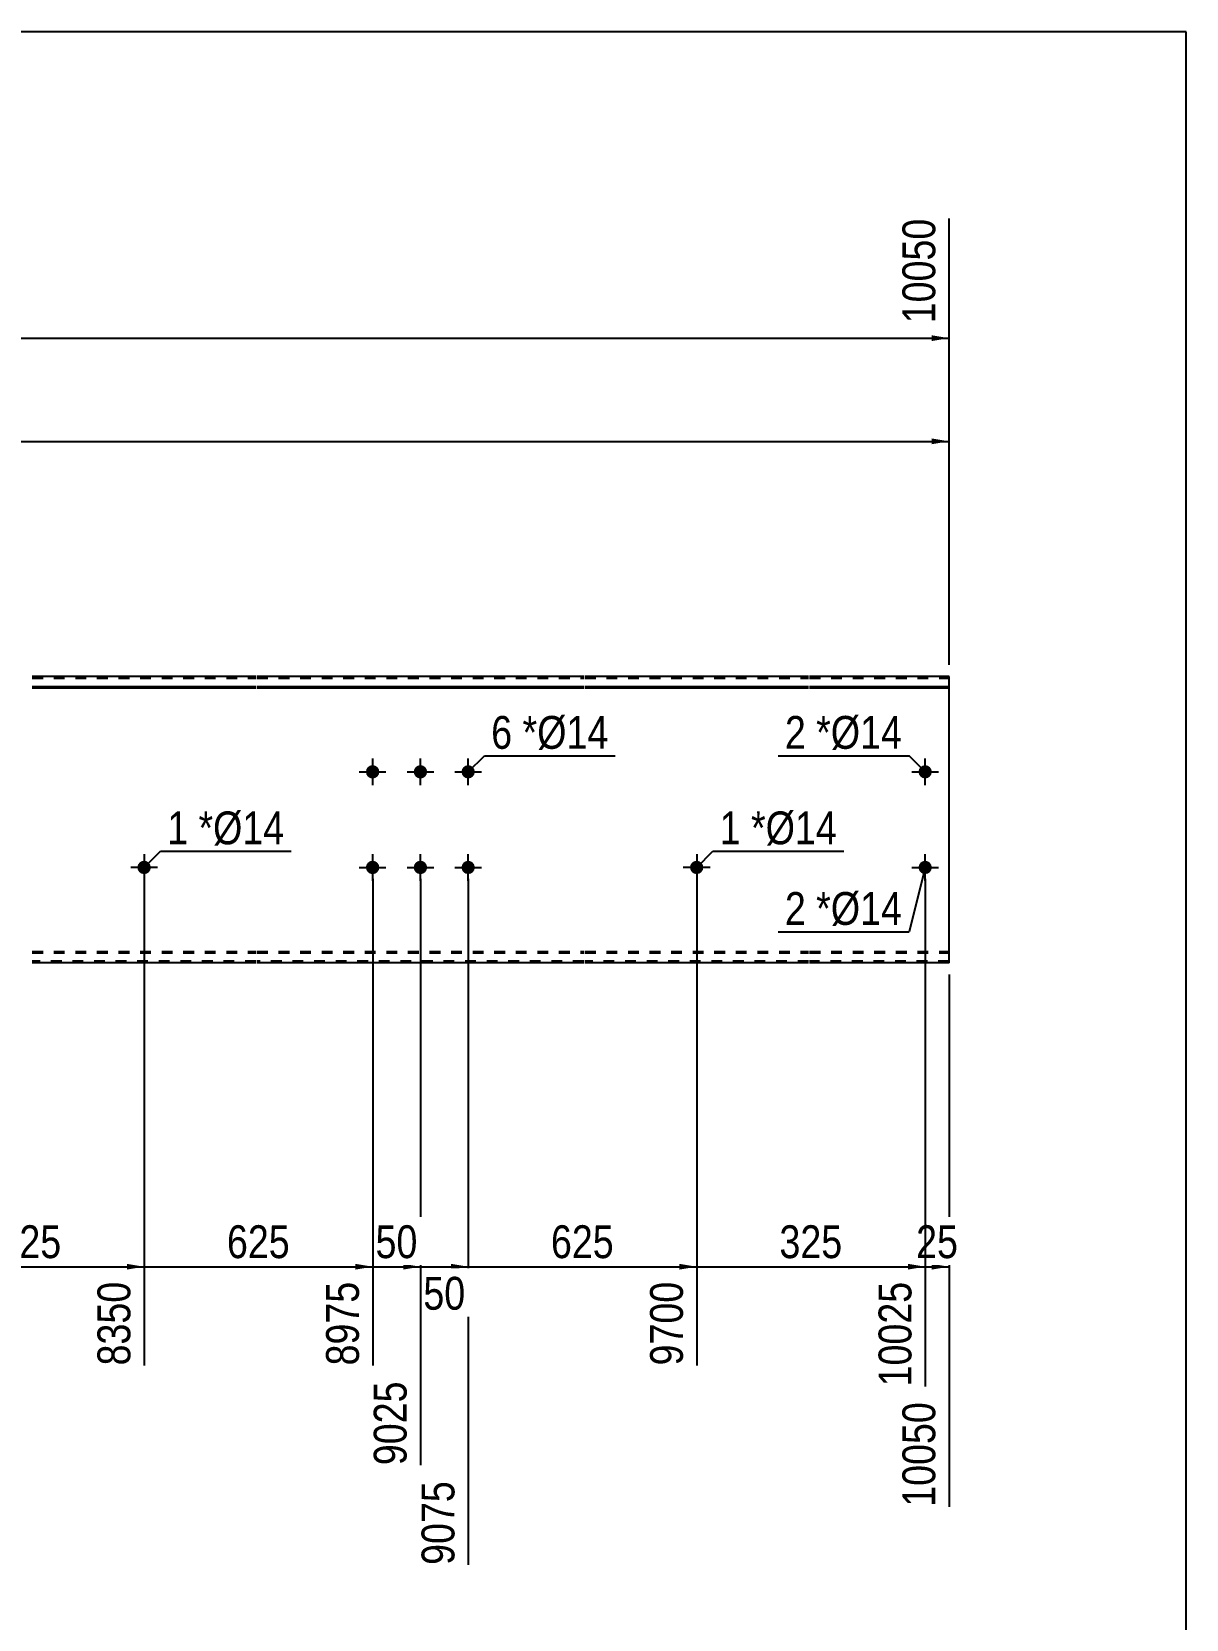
# Model space of a CAD drawing. Header units: millimetres. Extents: x -24 to 379, y -208 to 69.
# Drawn here: x 278 to 378.7, y -69.8 to 68.7 of the extents above; entities that cross this region are included whole.
import ezdxf

# ---------------------------------------------------------------- set-up
doc = ezdxf.new("R2010")
doc.units = ezdxf.units.MM
doc.linetypes.add('DXK_LINE_DOT1', pattern=[1.8814, 0.9407, -0.9407])
doc.styles.add('Arial Narrow', font='ARIALN.TTF', dxfattribs={"height": 0.2})

# ---------------------------------------------------------------- blocks, each defined once
blk = doc.blocks.new('Unknown-628700685-1200')
at = {"color": 5, "linetype": 'Continuous'}
for p, q in [((378.73, 68.73), (-21.27, 68.73)), ((378.73, -208.27), (378.73, 68.73))]:
    blk.add_line(p, q, dxfattribs=at)
blk = doc.blocks.new('Bolt-628700685-1261 - 1220')
at = {"linetype": 'Continuous'}
blk.add_hatch(color=3, dxfattribs=at).paths.add_polyline_path([(336.61, -4.17, -1), (335.45, -4.17, -1)])
at = {"color": 3, "linetype": 'Continuous'}
for p, q in [((336.03, -3), (336.03, -5.33)), ((337.2, -4.17), (334.86, -4.17))]:
    blk.add_line(p, q, dxfattribs=at)
blk = doc.blocks.new('Bolt-628700685-1266 - 1220')
at = {"linetype": 'Continuous'}
blk.add_hatch(color=3, dxfattribs=at).paths.add_polyline_path([(288.42, -4.17, -1), (287.25, -4.17, -1)])
at = {"color": 3, "linetype": 'Continuous'}
for p, q in [((287.83, -3), (287.83, -5.33)), ((289, -4.17), (286.67, -4.17))]:
    blk.add_line(p, q, dxfattribs=at)
blk = doc.blocks.new('Part-628700685-1373 - 1220')
at = {"color": 2, "linetype": 'Continuous'}
for p, q in [((297.58, 12.5), (278.08, 12.5)), ((326.18, 12.5), (297.68, 12.5)), ((345.78, 12.5), (326.28, 12.5)), ((358.04, 12.5), (345.88, 12.5)), ((358.04, -12.5), (358.04, 12.5)), ((278.08, 11.62), (297.58, 11.62)), ((278.08, 11.51), (297.58, 11.51)), ((297.68, 11.62), (326.18, 11.62)), ((297.68, 11.51), (326.18, 11.51)), ((326.28, 11.62), (345.78, 11.62)), ((326.28, 11.51), (345.78, 11.51)), ((345.88, 11.62), (358.04, 11.62)), ((345.88, 11.51), (358.04, 11.51)), ((297.58, -12.5), (278.08, -12.5)), ((326.18, -12.5), (297.68, -12.5)), ((345.78, -12.5), (326.28, -12.5)), ((358.04, -12.5), (345.88, -12.5))]:
    blk.add_line(p, q, dxfattribs=at)
at = {"color": 7, "linetype": 'DXK_LINE_DOT1'}
for p, q in [((278.08, 12.35), (297.58, 12.35)), ((297.68, 12.35), (326.18, 12.35)), ((326.28, 12.35), (345.78, 12.35)), ((345.88, 12.35), (358.04, 12.35)), ((278.08, -11.51), (297.58, -11.51)), ((278.08, -11.62), (297.58, -11.62)), ((297.58, -12.35), (278.08, -12.35)), ((297.68, -11.51), (326.18, -11.51)), ((297.68, -11.62), (326.18, -11.62)), ((326.18, -12.35), (297.68, -12.35)), ((326.28, -11.51), (345.78, -11.51)), ((326.28, -11.62), (345.78, -11.62)), ((345.78, -12.35), (326.28, -12.35)), ((345.88, -11.51), (358.04, -11.51)), ((345.88, -11.62), (358.04, -11.62)), ((358.04, -12.35), (345.88, -12.35))]:
    blk.add_line(p, q, dxfattribs=at)
blk = doc.blocks.new('Bolt-628700685-1309 - 1220')
at = {"linetype": 'Continuous'}
for points in [[(307.18, 4.17, -1), (308.35, 4.17, -1)], [(311.35, 4.17, -1), (312.52, 4.17, -1)], [(315.52, 4.17, -1), (316.68, 4.17, -1)], [(307.18, -4.17, -1), (308.35, -4.17, -1)], [(311.35, -4.17, -1), (312.52, -4.17, -1)], [(315.52, -4.17, -1), (316.68, -4.17, -1)]]:
    blk.add_hatch(color=3, dxfattribs=at).paths.add_polyline_path(points)
at = {"color": 3, "linetype": 'Continuous'}
for p, q in [((306.6, 4.17), (308.93, 4.17)), ((307.77, 3), (307.77, 5.33)), ((310.77, 4.17), (313.1, 4.17)), ((311.93, 3), (311.93, 5.33)), ((314.93, 4.17), (317.27, 4.17)), ((316.1, 3), (316.1, 5.33)), ((307.77, -5.33), (307.77, -3)), ((311.93, -5.33), (311.93, -3)), ((316.1, -5.33), (316.1, -3)), ((306.6, -4.17), (308.93, -4.17)), ((310.77, -4.17), (313.1, -4.17)), ((314.93, -4.17), (317.27, -4.17))]:
    blk.add_line(p, q, dxfattribs=at)
blk = doc.blocks.new('Bolt-628700685-1314 - 1220')
at = {"linetype": 'Continuous'}
for points in [[(267.32, 4.17, -1), (268.49, 4.17, -1)], [(355.38, 4.17, -1), (356.54, 4.17, -1)]]:
    blk.add_hatch(color=3, dxfattribs=at).paths.add_polyline_path(points)
at = {"color": 3, "linetype": 'Continuous'}
for p, q in [((266.74, 4.17), (269.07, 4.17)), ((267.9, 3), (267.9, 5.33)), ((354.79, 4.17), (357.13, 4.17)), ((355.96, 3), (355.96, 5.33))]:
    blk.add_line(p, q, dxfattribs=at)
blk = doc.blocks.new('Bolt-628700685-1342 - 1220')
at = {"linetype": 'Continuous'}
for points in [[(267.32, -4.17, -1), (268.49, -4.17, -1)], [(355.38, -4.17, -1), (356.54, -4.17, -1)]]:
    blk.add_hatch(color=3, dxfattribs=at).paths.add_polyline_path(points)
at = {"color": 3, "linetype": 'Continuous'}
for p, q in [((267.9, -5.33), (267.9, -3)), ((355.96, -5.33), (355.96, -3)), ((266.74, -4.17), (269.07, -4.17)), ((354.79, -4.17), (357.13, -4.17))]:
    blk.add_line(p, q, dxfattribs=at)
blk = doc.blocks.new('StraightDimension-628700685-2960 - 1220')
at = {"linetype": 'Continuous'}
blk.add_hatch(color=7, dxfattribs=at).paths.add_polyline_path([(334.53, -38.75), (336.03, -39), (334.53, -39.25)])
at = {"color": 7, "linetype": 'Continuous'}
for p, q in [((316.1, -5.17), (316.1, -65.01)), ((336.03, -5.17), (336.03, -47.61)), ((316.1, -39), (336.03, -39))]:
    blk.add_line(p, q, dxfattribs=at)
at = {"color": 0}
blk.add_wipeout([(329.41, -38.85), (329.41, -34.65), (322.72, -34.65), (322.72, -38.85)], dxfattribs=at)
at = {"color": 0, "linetype": 'Continuous'}
blk.add_wipeout([(335.43, -39.7), (331.23, -39.7), (331.23, -48.21), (335.43, -48.21)], dxfattribs=at)
at = {"color": 3, "style": 'Arial Narrow'}
blk.add_text('625', height=2.863, dxfattribs=at).set_placement((323.32, -38.25))
at = {"color": 3, "linetype": 'Continuous', "style": 'Arial Narrow'}
blk.add_text('9700', height=2.863, rotation=90.0002, dxfattribs=at).set_placement((334.83, -47.61))
blk = doc.blocks.new('StraightDimension-628700685-2961 - 1220')
at = {"linetype": 'Continuous'}
blk.add_hatch(color=7, dxfattribs=at).paths.add_polyline_path([(314.6, -38.75), (316.1, -39), (314.6, -39.25)])
at = {"color": 7, "linetype": 'Continuous'}
for p, q in [((311.93, -5.17), (311.93, -56.31)), ((316.1, -5.17), (316.1, -65.01)), ((311.93, -39), (316.1, -39))]:
    blk.add_line(p, q, dxfattribs=at)
at = {"color": 0}
blk.add_wipeout([(316.44, -43.35), (316.44, -39.15), (311.59, -39.15), (311.59, -43.35)], dxfattribs=at)
at = {"color": 0, "linetype": 'Continuous'}
blk.add_wipeout([(315.5, -57.1), (311.3, -57.1), (311.3, -65.61), (315.5, -65.61)], dxfattribs=at)
at = {"color": 3, "style": 'Arial Narrow'}
blk.add_text('50', height=2.863, dxfattribs=at).set_placement((312.19, -42.75))
at = {"color": 3, "linetype": 'Continuous', "style": 'Arial Narrow'}
blk.add_text('9075', height=2.863, rotation=90.0002, dxfattribs=at).set_placement((314.9, -65.01))
blk = doc.blocks.new('StraightDimension-628700685-1417 - 1220')
at = {"linetype": 'Continuous'}
blk.add_hatch(color=7, dxfattribs=at).paths.add_polyline_path([(356.54, 33.25), (358.04, 33), (356.54, 32.75)])
at = {"color": 7, "linetype": 'Continuous'}
for p, q in [((358.04, 13.5), (358.04, 35.25)), ((0, 33), (358.04, 33))]:
    blk.add_line(p, q, dxfattribs=at)
blk = doc.blocks.new('StraightDimension-628700685-1491 - 1220')
at = {"linetype": 'Continuous'}
blk.add_hatch(color=7, dxfattribs=at).paths.add_polyline_path([(356.54, 42.25), (358.04, 42), (356.54, 41.75)])
at = {"color": 7, "linetype": 'Continuous'}
for p, q in [((358.04, 13.5), (358.04, 52.44)), ((166.6, 5.17), (166.6, 50.61)), ((166.6, 42), (358.04, 42))]:
    blk.add_line(p, q, dxfattribs=at)
at = {"color": 0, "linetype": 'Continuous'}
blk.add_wipeout([(357.44, 53.04), (353.24, 53.04), (353.24, 42.7), (357.44, 42.7)], dxfattribs=at)
at = {"color": 0}
blk.add_wipeout([(266.58, 42.15), (266.58, 46.35), (258.07, 46.35), (258.07, 42.15)], dxfattribs=at)
at = {"color": 3, "linetype": 'Continuous', "style": 'Arial Narrow'}
blk.add_text('10050', height=2.863, rotation=90.0002, dxfattribs=at).set_placement((356.84, 43.3))
at = {"color": 3, "style": 'Arial Narrow'}
blk.add_text('5025', height=2.863, dxfattribs=at).set_placement((258.67, 42.75))
blk = doc.blocks.new('StraightDimension-628700685-2958 - 1220')
at = {"linetype": 'Continuous'}
blk.add_hatch(color=7, dxfattribs=at).paths.add_polyline_path([(356.54, -38.75), (358.04, -39), (356.54, -39.25)])
at = {"color": 7, "linetype": 'Continuous'}
for p, q in [((355.96, -5.17), (355.96, -49.44)), ((358.04, -13.5), (358.04, -59.94)), ((355.96, -39), (358.04, -39))]:
    blk.add_line(p, q, dxfattribs=at)
at = {"color": 0}
blk.add_wipeout([(359.43, -38.85), (359.43, -34.65), (354.57, -34.65), (354.57, -38.85)], dxfattribs=at)
at = {"color": 0, "linetype": 'Continuous'}
blk.add_wipeout([(357.44, -50.2), (353.24, -50.2), (353.24, -60.54), (357.44, -60.54)], dxfattribs=at)
at = {"color": 3, "style": 'Arial Narrow'}
blk.add_text('25', height=2.863, dxfattribs=at).set_placement((355.17, -38.25))
at = {"color": 3, "linetype": 'Continuous', "style": 'Arial Narrow'}
blk.add_text('10050', height=2.863, rotation=90.0002, dxfattribs=at).set_placement((356.84, -59.94))
blk = doc.blocks.new('StraightDimension-628700685-2959 - 1220')
at = {"linetype": 'Continuous'}
blk.add_hatch(color=7, dxfattribs=at).paths.add_polyline_path([(354.46, -38.75), (355.96, -39), (354.46, -39.25)])
at = {"color": 7, "linetype": 'Continuous'}
for p, q in [((336.03, -5.17), (336.03, -47.61)), ((355.96, -5.17), (355.96, -49.44)), ((336.03, -39), (355.96, -39))]:
    blk.add_line(p, q, dxfattribs=at)
at = {"color": 0}
blk.add_wipeout([(349.34, -38.85), (349.34, -34.65), (342.65, -34.65), (342.65, -38.85)], dxfattribs=at)
at = {"color": 0, "linetype": 'Continuous'}
blk.add_wipeout([(355.36, -39.7), (351.16, -39.7), (351.16, -50.04), (355.36, -50.04)], dxfattribs=at)
at = {"color": 3, "style": 'Arial Narrow'}
blk.add_text('325', height=2.863, dxfattribs=at).set_placement((343.25, -38.25))
at = {"color": 3, "linetype": 'Continuous', "style": 'Arial Narrow'}
blk.add_text('10025', height=2.863, rotation=90.0002, dxfattribs=at).set_placement((354.76, -49.44))
blk = doc.blocks.new('StraightDimension-628700685-2962 - 1220')
at = {"linetype": 'Continuous'}
blk.add_hatch(color=7, dxfattribs=at).paths.add_polyline_path([(310.43, -38.75), (311.93, -39), (310.43, -39.25)])
at = {"color": 7, "linetype": 'Continuous'}
for p, q in [((307.77, -5.17), (307.77, -47.61)), ((311.93, -5.17), (311.93, -56.31)), ((307.77, -39), (311.93, -39))]:
    blk.add_line(p, q, dxfattribs=at)
at = {"color": 0}
blk.add_wipeout([(312.28, -38.85), (312.28, -34.65), (307.42, -34.65), (307.42, -38.85)], dxfattribs=at)
at = {"color": 0, "linetype": 'Continuous'}
blk.add_wipeout([(311.33, -48.4), (307.13, -48.4), (307.13, -56.91), (311.33, -56.91)], dxfattribs=at)
at = {"color": 3, "style": 'Arial Narrow'}
blk.add_text('50', height=2.863, dxfattribs=at).set_placement((308.02, -38.25))
at = {"color": 3, "linetype": 'Continuous', "style": 'Arial Narrow'}
blk.add_text('9025', height=2.863, rotation=90.0002, dxfattribs=at).set_placement((310.73, -56.31))
blk = doc.blocks.new('StraightDimension-628700685-2963 - 1220')
at = {"linetype": 'Continuous'}
blk.add_hatch(color=7, dxfattribs=at).paths.add_polyline_path([(306.27, -38.75), (307.77, -39), (306.27, -39.25)])
at = {"color": 7, "linetype": 'Continuous'}
for p, q in [((287.83, -5.17), (287.83, -47.61)), ((307.77, -5.17), (307.77, -47.61)), ((287.83, -39), (307.77, -39))]:
    blk.add_line(p, q, dxfattribs=at)
at = {"color": 0}
blk.add_wipeout([(301.14, -38.85), (301.14, -34.65), (294.46, -34.65), (294.46, -38.85)], dxfattribs=at)
at = {"color": 0, "linetype": 'Continuous'}
blk.add_wipeout([(307.17, -39.7), (302.97, -39.7), (302.97, -48.21), (307.17, -48.21)], dxfattribs=at)
at = {"color": 3, "style": 'Arial Narrow'}
blk.add_text('625', height=2.863, dxfattribs=at).set_placement((295.06, -38.25))
at = {"color": 3, "linetype": 'Continuous', "style": 'Arial Narrow'}
blk.add_text('8975', height=2.863, rotation=90.0002, dxfattribs=at).set_placement((306.57, -47.61))
blk = doc.blocks.new('StraightDimension-628700685-2964 - 1220')
at = {"linetype": 'Continuous'}
blk.add_hatch(color=7, dxfattribs=at).paths.add_polyline_path([(286.33, -38.75), (287.83, -39), (286.33, -39.25)])
at = {"color": 7, "linetype": 'Continuous'}
for p, q in [((267.9, -5.17), (267.9, -47.61)), ((287.83, -5.17), (287.83, -47.61)), ((267.9, -39), (287.83, -39))]:
    blk.add_line(p, q, dxfattribs=at)
at = {"color": 0}
blk.add_wipeout([(281.21, -38.85), (281.21, -34.65), (274.53, -34.65), (274.53, -38.85)], dxfattribs=at)
at = {"color": 0, "linetype": 'Continuous'}
blk.add_wipeout([(287.23, -39.7), (283.03, -39.7), (283.03, -48.21), (287.23, -48.21)], dxfattribs=at)
at = {"color": 3, "style": 'Arial Narrow'}
blk.add_text('325', height=2.863, dxfattribs=at).set_placement((275.13, -38.25))
at = {"color": 3, "linetype": 'Continuous', "style": 'Arial Narrow'}
blk.add_text('8350', height=2.863, rotation=90.0002, dxfattribs=at).set_placement((286.63, -47.61))
blk = doc.blocks.new('Mark-628700685-1256 - 1220')
at = {"color": 0}
for points in [[(339.87, -2.15), (339.87, 0.85), (338.04, 0.85), (338.04, -2.15)], [(342.05, -2.15), (342.05, 0.85), (340.77, 0.85), (340.77, -2.15)]]:
    blk.add_wipeout(points, dxfattribs=at)
for points in [[(339.87, -2.15), (339.87, 0.85), (338.04, 0.85), (338.04, -2.15)], [(342.05, -2.15), (342.05, 0.85), (340.77, 0.85), (340.77, -2.15)]]:
    blk.add_wipeout(points, dxfattribs=at)
at = {"color": 7, "linetype": 'Continuous'}
blk.add_line((336.03, -4.17), (337.44, -2.75), dxfattribs=at)
at = {"color": 3, "style": 'Arial Narrow'}
blk.add_text('1', height=2.86, dxfattribs=at).set_placement((338.04, -2.15))
at = {"color": 0}
blk.add_wipeout([(348.26, -2.15), (348.26, 0.85), (342.05, 0.85), (342.05, -2.15)], dxfattribs=at)
blk.add_wipeout([(348.26, -2.15), (348.26, 0.85), (342.05, 0.85), (342.05, -2.15)], dxfattribs=at)
at = {"color": 7, "linetype": 'Continuous'}
blk.add_line((337.44, -2.75), (348.86, -2.75), dxfattribs=at)
at = {"color": 3, "style": 'Arial Narrow'}
for s, height, p in [('*', 2.86, (340.77, -2.15)), ('Ø14', 2.863, (342.05, -2.15))]:
    blk.add_text(s, height=height, dxfattribs=at).set_placement(p)
blk = doc.blocks.new('Mark-628700685-1262 - 1220')
at = {"color": 0}
for points in [[(291.68, -2.15), (291.68, 0.85), (289.85, 0.85), (289.85, -2.15)], [(293.85, -2.15), (293.85, 0.85), (292.58, 0.85), (292.58, -2.15)]]:
    blk.add_wipeout(points, dxfattribs=at)
for points in [[(291.68, -2.15), (291.68, 0.85), (289.85, 0.85), (289.85, -2.15)], [(293.85, -2.15), (293.85, 0.85), (292.58, 0.85), (292.58, -2.15)]]:
    blk.add_wipeout(points, dxfattribs=at)
at = {"color": 7, "linetype": 'Continuous'}
blk.add_line((287.83, -4.17), (289.25, -2.75), dxfattribs=at)
at = {"color": 3, "style": 'Arial Narrow'}
blk.add_text('1', height=2.86, dxfattribs=at).set_placement((289.85, -2.15))
at = {"color": 0}
blk.add_wipeout([(300.07, -2.15), (300.07, 0.85), (293.85, 0.85), (293.85, -2.15)], dxfattribs=at)
blk.add_wipeout([(300.07, -2.15), (300.07, 0.85), (293.85, 0.85), (293.85, -2.15)], dxfattribs=at)
at = {"color": 7, "linetype": 'Continuous'}
blk.add_line((289.25, -2.75), (300.67, -2.75), dxfattribs=at)
at = {"color": 3, "style": 'Arial Narrow'}
for s, height, p in [('*', 2.86, (292.58, -2.15)), ('Ø14', 2.863, (293.85, -2.15))]:
    blk.add_text(s, height=height, dxfattribs=at).set_placement(p)
blk = doc.blocks.new('Mark-628700685-1305 - 1220')
at = {"color": 0}
for points in [[(319.94, 6.18), (319.94, 9.18), (318.11, 9.18), (318.11, 6.18)], [(322.12, 6.18), (322.12, 9.18), (320.84, 9.18), (320.84, 6.18)]]:
    blk.add_wipeout(points, dxfattribs=at)
for points in [[(319.94, 6.18), (319.94, 9.18), (318.11, 9.18), (318.11, 6.18)], [(322.12, 6.18), (322.12, 9.18), (320.84, 9.18), (320.84, 6.18)]]:
    blk.add_wipeout(points, dxfattribs=at)
at = {"color": 7, "linetype": 'Continuous'}
blk.add_line((316.1, 4.17), (317.51, 5.58), dxfattribs=at)
at = {"color": 3, "style": 'Arial Narrow'}
blk.add_text('6', height=2.86, dxfattribs=at).set_placement((318.11, 6.18))
at = {"color": 0}
blk.add_wipeout([(328.33, 6.18), (328.33, 9.18), (322.12, 9.18), (322.12, 6.18)], dxfattribs=at)
blk.add_wipeout([(328.33, 6.18), (328.33, 9.18), (322.12, 9.18), (322.12, 6.18)], dxfattribs=at)
at = {"color": 7, "linetype": 'Continuous'}
blk.add_line((317.51, 5.58), (328.93, 5.58), dxfattribs=at)
at = {"color": 3, "style": 'Arial Narrow'}
for s, height, p in [('*', 2.86, (320.84, 6.18)), ('Ø14', 2.863, (322.12, 6.18))]:
    blk.add_text(s, height=height, dxfattribs=at).set_placement(p)
blk = doc.blocks.new('Mark-628700685-1310 - 1220')
at = {"color": 0}
for points in [[(345.55, 6.18), (345.55, 9.18), (343.73, 9.18), (343.73, 6.18)], [(347.73, 6.18), (347.73, 9.18), (346.45, 9.18), (346.45, 6.18)]]:
    blk.add_wipeout(points, dxfattribs=at)
for points in [[(345.55, 6.18), (345.55, 9.18), (343.73, 9.18), (343.73, 6.18)], [(347.73, 6.18), (347.73, 9.18), (346.45, 9.18), (346.45, 6.18)]]:
    blk.add_wipeout(points, dxfattribs=at)
at = {"color": 3, "style": 'Arial Narrow'}
blk.add_text('2', height=2.86, dxfattribs=at).set_placement((343.73, 6.18))
at = {"color": 0}
blk.add_wipeout([(353.95, 6.18), (353.95, 9.18), (347.73, 9.18), (347.73, 6.18)], dxfattribs=at)
blk.add_wipeout([(353.95, 6.18), (353.95, 9.18), (347.73, 9.18), (347.73, 6.18)], dxfattribs=at)
at = {"color": 7, "linetype": 'Continuous'}
for p in [(343.13, 5.58), (355.96, 4.17)]:
    blk.add_line(p, (354.55, 5.58), dxfattribs=at)
at = {"color": 3, "style": 'Arial Narrow'}
for s, height, p in [('*', 2.86, (346.45, 6.18)), ('Ø14', 2.863, (347.73, 6.18))]:
    blk.add_text(s, height=height, dxfattribs=at).set_placement(p)
blk = doc.blocks.new('Mark-628700685-1338 - 1220')
at = {"color": 0}
for points in [[(345.55, -9.18), (345.55, -6.18), (343.73, -6.18), (343.73, -9.18)], [(347.73, -9.18), (347.73, -6.18), (346.45, -6.18), (346.45, -9.18)]]:
    blk.add_wipeout(points, dxfattribs=at)
for points in [[(345.55, -9.18), (345.55, -6.18), (343.73, -6.18), (343.73, -9.18)], [(347.73, -9.18), (347.73, -6.18), (346.45, -6.18), (346.45, -9.18)]]:
    blk.add_wipeout(points, dxfattribs=at)
at = {"color": 3, "style": 'Arial Narrow'}
blk.add_text('2', height=2.86, dxfattribs=at).set_placement((343.73, -9.18))
at = {"color": 0}
blk.add_wipeout([(353.95, -9.18), (353.95, -6.18), (347.73, -6.18), (347.73, -9.18)], dxfattribs=at)
blk.add_wipeout([(353.95, -9.18), (353.95, -6.18), (347.73, -6.18), (347.73, -9.18)], dxfattribs=at)
at = {"color": 7, "linetype": 'Continuous'}
for p in [(355.96, -4.17), (343.13, -9.78)]:
    blk.add_line(p, (354.55, -9.78), dxfattribs=at)
at = {"color": 3, "style": 'Arial Narrow'}
for s, height, p in [('*', 2.86, (346.45, -9.18)), ('Ø14', 2.863, (347.73, -9.18))]:
    blk.add_text(s, height=height, dxfattribs=at).set_placement(p)

msp = doc.modelspace()

# ---------------------------------------------------------------- block references
for name in ['Unknown-628700685-1200', 'Part-628700685-1373 - 1220', 'Bolt-628700685-1314 - 1220', 'Bolt-628700685-1309 - 1220', 'Bolt-628700685-1342 - 1220', 'Bolt-628700685-1266 - 1220', 'Bolt-628700685-1261 - 1220']:
    msp.add_blockref(name, (0, 0))

# ---------------------------------------------------------------- next in the draw order: block references
for name in ['StraightDimension-628700685-1417 - 1220', 'Mark-628700685-1262 - 1220', 'Mark-628700685-1256 - 1220', 'StraightDimension-628700685-2960 - 1220', 'StraightDimension-628700685-2958 - 1220']:
    msp.add_blockref(name, (0, 0))

# ---------------------------------------------------------------- next in the draw order: block references
for name in ['StraightDimension-628700685-1491 - 1220', 'StraightDimension-628700685-2961 - 1220', 'StraightDimension-628700685-2959 - 1220']:
    msp.add_blockref(name, (0, 0))

# ---------------------------------------------------------------- next in the draw order: block references
for name in ['Mark-628700685-1305 - 1220', 'Mark-628700685-1310 - 1220', 'StraightDimension-628700685-2962 - 1220', 'Mark-628700685-1338 - 1220']:
    msp.add_blockref(name, (0, 0))

# ---------------------------------------------------------------- next in the draw order: block references
msp.add_blockref('StraightDimension-628700685-2963 - 1220', (0, 0))

# ---------------------------------------------------------------- next in the draw order: block references
msp.add_blockref('StraightDimension-628700685-2964 - 1220', (0, 0))

doc.saveas('drawing.dxf')
